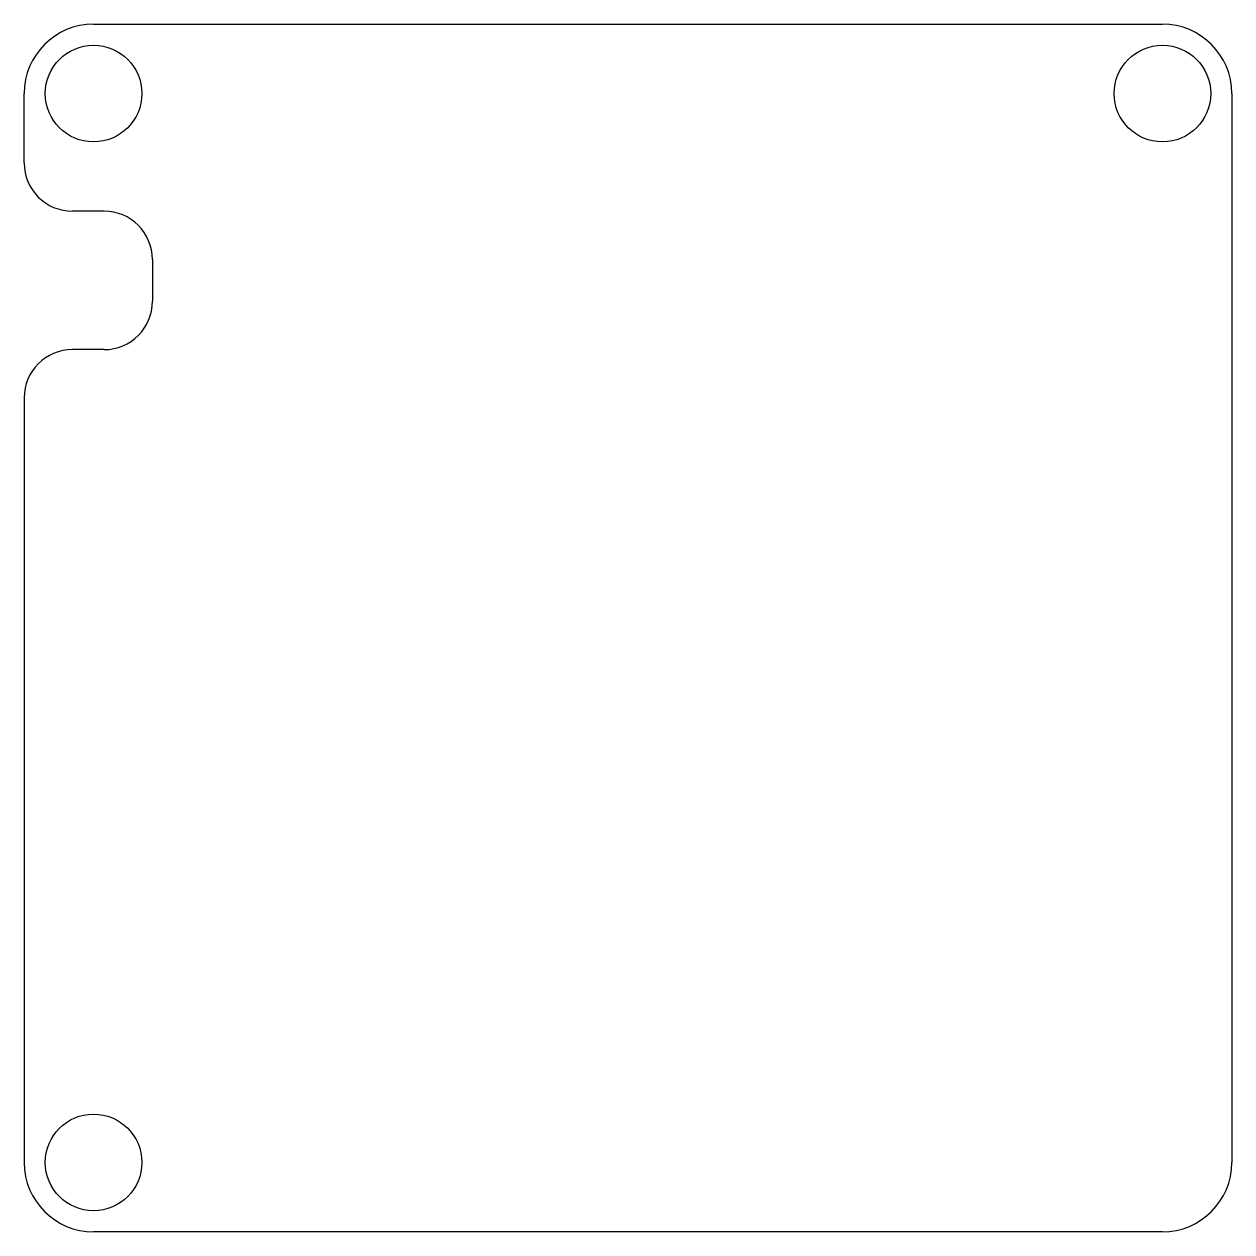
# Model space of a CAD drawing. Extents: x 0 to 40, y 0 to 40.
import ezdxf

# ---------------------------------------------------------------- set-up
doc = ezdxf.new("R2010")
doc.units = 0
doc.layers.get('0').update_dxf_attribs({"linetype": 'continuous'})

msp = doc.modelspace()

# ---------------------------------------------------------------- linework, layer by layer
at = {"color": 0}
for p, q in [((2.289, 39.968), (37.689, 39.968)), ((-0.011, 35.374), (-0.011, 37.668)), ((39.989, 37.668), (39.989, 2.268)), ((2.636, 33.774), (1.589, 33.774)), ((4.236, 32.174), (4.236, 30.788)), ((2.636, 29.188), (1.589, 29.188)), ((-0.011, 27.588), (-0.011, 2.268)), ((37.689, -0.032), (2.289, -0.032))]:
    msp.add_line(p, q, dxfattribs=at)
for centre in [(2.289, 37.668), (37.689, 37.668), (2.289, 2.268)]:
    msp.add_circle(centre, 1.6, dxfattribs=at)
for centre, radius, start, end in [((2.289, 37.668), 2.3, 90, -180), ((37.689, 37.668), 2.3, 0, 90), ((1.589, 35.374), 1.6, -180, -90), ((2.636, 32.174), 1.6, 0, 90), ((2.636, 30.788), 1.6, -90, 0), ((1.589, 27.588), 1.6, 90, -180), ((2.289, 2.268), 2.3, -179.9997, -90), ((37.689, 2.268), 2.3, -90, 0)]:
    msp.add_arc(centre, radius, start, end, dxfattribs=at)

doc.saveas('drawing.dxf')
